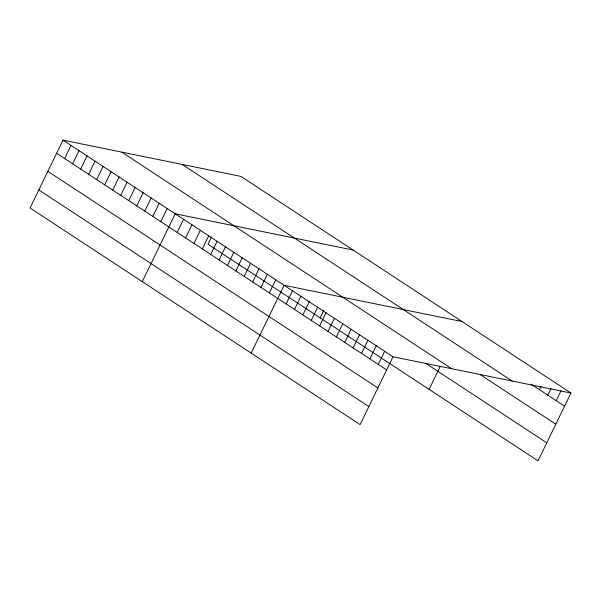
<?xml version="1.0" encoding="UTF-8"?>
<svg xmlns="http://www.w3.org/2000/svg" width="601" height="601" viewBox="0 0 601 601"><rect width="100%" height="100%" fill="white"/><g stroke="black" fill="none" stroke-linecap="round" stroke-linejoin="round"><path stroke-width="0.9" d="M570.95 393.024L240.903 176.393L62.985 140.146L30.05 207.976L360.097 424.607L393.031 356.769L570.95 393.024L538.015 460.854L207.969 244.231L211.552 236.847M64.623 158.536L71.001 145.404M72.638 163.803L79.016 150.663M80.654 169.061L87.032 155.922M88.67 174.32L95.048 161.188M96.686 179.586L103.064 166.447M104.702 184.845L111.08 171.706M112.718 190.104L119.096 176.972M120.733 195.363L127.111 182.231M128.749 200.629L135.127 187.489M136.765 205.888L143.143 192.756M144.781 211.146L151.159 198.014M152.797 216.413L159.175 203.273M160.813 221.671L167.191 208.532M142.264 281.629L175.207 213.798L353.118 250.054M177.205 232.429L183.583 219.297M185.581 237.928L191.959 224.797M193.958 243.428L200.336 230.296M202.334 248.927L208.712 235.795M210.718 254.426L217.096 241.294M219.095 259.925L225.473 246.793M227.471 265.424L233.849 252.292M235.847 270.923L242.226 257.791M244.224 276.422L250.602 263.283M252.608 281.922L258.986 268.782M260.984 287.421L267.362 274.281M269.361 292.92L275.739 279.781M251.18 353.118L284.115 285.28L462.034 321.535M286.121 303.918L292.499 290.779M294.498 309.417L300.876 296.278M302.874 314.916L309.252 301.777M311.25 320.416L317.628 307.276M320.183 317.884L323.766 310.499M319.627 325.915L326.005 312.775M328.011 331.414L334.389 318.275M336.387 336.913L342.765 323.774M344.764 342.412L351.142 329.273M353.14 347.911L359.518 334.772M361.517 353.411L367.895 340.271M369.9 358.91L376.279 345.77M378.277 364.409L384.655 351.269M429.099 389.373L440.12 366.67M539.435 389.666L541.035 386.375M547.819 395.165L551.004 388.592M556.195 400.664L560.981 390.808M531.059 384.167L564.572 406.163M182.193 164.434L512.24 381.057M480.402 374.716L555.805 424.208M121.703 152.106L451.742 368.736M425.673 363.32L546.775 442.809M62.985 140.146L393.031 356.769M56.607 153.278L386.653 369.908M47.847 171.33L377.886 387.953M38.817 189.924L368.856 406.554"/></g></svg>
